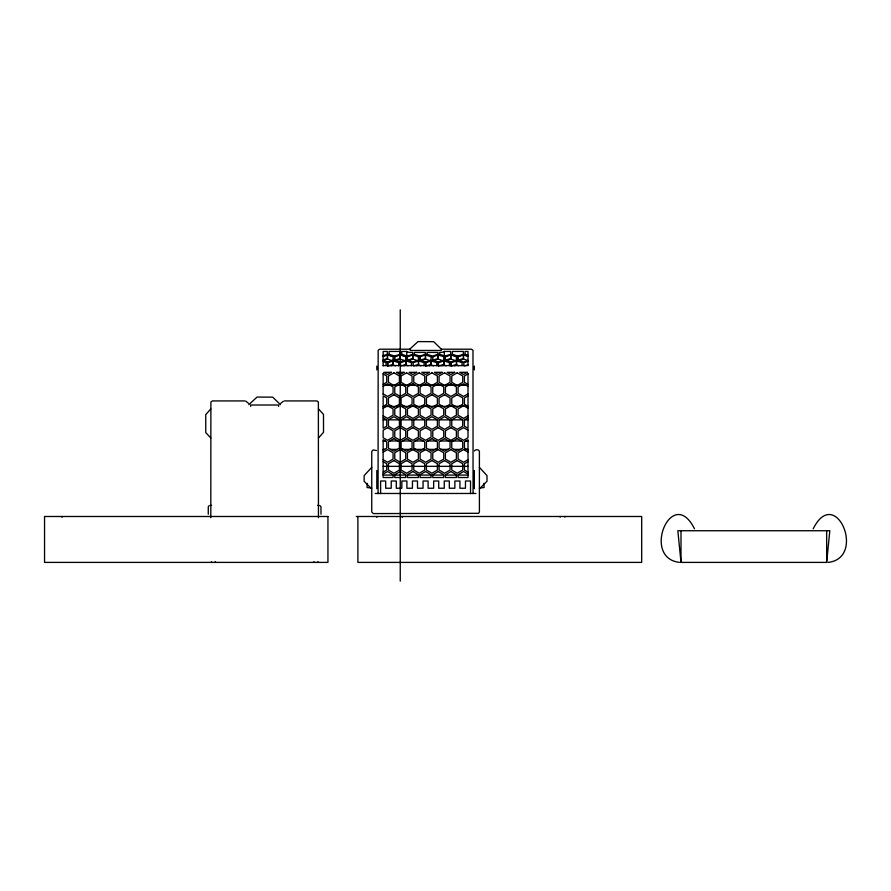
<?xml version="1.0" encoding="UTF-8"?>
<svg xmlns="http://www.w3.org/2000/svg" width="891" height="891" viewBox="0 0 891 891"><rect width="100%" height="100%" fill="white"/><g stroke="black" fill="none" stroke-linecap="round" stroke-linejoin="round"><path stroke-width="1.34" d="M371.747 467.341L364.152 475.594L364.152 481.285L371.28 488.424M826.659 562.399L829.822 530.735L677.839 530.735L681.002 562.399L826.659 562.399L826.659 530.735M813.182 528.82C835.502 484.192 866.832 557.889 828.262 562.377M244.98 400.928L212.381 400.928L210.889 402.008L210.799 517.704M474.435 450.98C475.293 449.175 479.224 449.287 479.403 451.525L479.403 512.002L478.701 513.305L373.329 513.584L371.747 512.002L371.747 451.525L373.051 449.966L376.447 450.501M318.098 561.82L317.185 562.377M210.799 408.913L205.732 414.638L205.754 432.569L210.799 438.038M248.801 404.67L257.054 397.074L272.691 397.152L280.465 404.67M318.455 438.038L323.522 432.324L323.5 414.382L318.455 408.913M378.085 493.547L378.163 350.286L379.666 349.205L409.737 349.194L418.002 341.598L433.639 341.676L441.401 349.194L471.484 349.205L472.987 350.286L473.065 493.547M367.248 483.401L367.047 487.522L371.747 488.09M479.87 488.424L486.998 481.285L486.998 475.594L479.403 467.341M283.238 401.329L280.788 403.3M383.141 384.377L386.727 382.317L386.727 375.98L383.141 373.908M383.141 386.338L387.574 383.787L393.065 386.95L393.065 393.287L387.574 396.45L383.141 393.889M383.141 408.278L387.574 405.717L393.065 408.891L393.065 415.217L387.574 418.38L383.141 415.83M388.431 419.85L393.911 416.687L399.391 419.85L399.391 426.188L393.911 429.351L388.431 426.188L388.431 419.85L399.391 419.873M468.009 373.908L464.423 375.98L464.423 382.317L468.009 384.377M401.095 419.85L406.574 416.687L412.065 419.85L412.065 426.188L406.574 429.351L401.095 426.188L401.095 419.85L412.065 419.873M413.758 419.85L419.238 416.687L424.729 419.85L424.729 426.188L419.238 429.351L413.758 426.188L413.758 419.85L424.729 419.873M468.009 393.889L463.576 396.45L458.085 393.287L458.085 386.95L463.576 383.787L468.009 386.338M426.421 419.85L431.912 416.687L437.392 419.85L437.392 426.188L431.912 429.351L426.421 426.188L426.421 419.85L437.392 419.873M468.009 395.849L464.423 397.921L464.423 404.247L468.009 406.318L383.141 406.452L386.727 404.247L386.727 397.921L383.141 395.849L383.141 406.931M383.141 450.2L386.727 448.128L386.727 441.791L383.141 439.72L383.141 477.52L393.065 477.52L393.065 474.703L387.574 471.528L383.141 474.09M383.141 452.149L387.574 449.599L393.065 452.762L393.065 459.099L387.574 462.262L383.141 459.7M439.085 419.85L444.576 416.687L450.055 419.85L450.055 426.188L444.576 429.351L439.085 426.188L439.085 419.85L450.055 419.873M451.759 419.85L457.239 416.687L462.719 419.85L462.719 426.188L457.239 429.351L451.759 426.188L451.759 419.85L462.719 419.873M468.009 415.83L463.576 418.38L458.085 415.217L458.085 408.891L463.576 405.717L468.009 408.278M468.009 407.343L468.009 428.259L464.423 426.188L464.423 419.85L468.009 417.79M383.141 472.13L386.727 470.058L386.727 463.732L383.141 461.661M468.009 459.7L463.576 462.262L458.085 459.099L458.085 452.762L463.576 449.599L468.009 452.149M468.009 461.661L464.423 463.732L464.423 470.058L468.009 472.13M209.307 505.509L208.294 506.712L208.271 514.207M383.141 355.698L387.351 354.328M383.141 356.378L387.574 354.941L393.065 356.723L393.065 364.475L388.676 365.9M389.055 354.328L394.535 356.11L400.014 354.328M383.141 359.886L387.351 358.516L387.351 351.433L383.141 351.433L383.141 365.9M393.065 360.911L387.574 359.129L383.141 360.565L387.574 362.069L393.065 360.287M401.718 354.328L407.198 356.11L412.689 354.328M398.767 365.822L398.767 362.682L393.287 360.9L387.808 362.682L387.808 365.822M414.003 365.9L418.391 364.475L418.391 356.723L412.912 354.941L407.421 356.723L407.421 360.911L412.912 359.129L418.391 360.911M405.728 360.287L400.248 362.069L394.758 360.287M414.382 354.328L419.861 356.11L425.352 354.328M391.093 365.8L393.287 365.087L395.481 365.8M411.442 365.822L411.442 362.682L405.951 360.9L400.471 362.682L400.471 365.822M426.666 365.9L431.055 364.475L431.055 356.723L425.575 354.941L420.095 356.723L420.095 360.911L425.575 359.129L431.055 360.911M418.391 360.287L412.912 362.069L407.421 360.287M401.34 365.9L405.728 364.475L405.728 356.723L400.248 354.941L394.758 356.723L394.758 360.911L400.248 359.129L405.728 360.911M438.016 354.328L432.536 356.11L427.045 354.328M403.757 365.8L405.951 365.087L408.145 365.8M424.105 365.822L424.105 362.682L418.614 360.9L413.134 362.682L413.134 365.822M439.341 365.9L443.729 364.475L443.729 356.723L438.238 354.941L432.759 356.723L432.759 360.911L438.238 359.129L443.729 360.911M420.095 360.287L425.575 362.069L431.055 360.287M432.536 360.298L438.016 358.516L438.016 352.424L427.045 352.424L427.045 355.565M439.709 354.328L445.199 356.11L450.679 354.328M416.42 365.8L418.614 365.087L420.808 365.8M436.768 365.822L436.768 362.682L431.289 360.9L425.798 362.682L425.798 365.822M452.004 365.9L456.392 364.475L456.392 356.723L450.902 354.941L445.422 356.723L445.422 360.911L450.902 359.129L456.392 360.911M432.759 360.287L438.238 362.069L443.729 360.287M452.383 354.328L457.863 356.11L463.342 354.328M429.094 365.8L431.289 365.087L433.483 365.8M449.432 365.822L449.432 362.682L443.952 360.9L438.461 362.682L438.461 365.822M463.799 365.577L468.009 365.577L468.009 356.378L463.576 354.941L458.085 356.723L458.085 360.911L463.576 359.129L468.009 360.565L463.576 362.069L458.085 360.287M445.422 360.287L450.902 362.069L456.392 360.287M462.095 365.822L462.095 362.682L456.615 360.9L451.136 362.682L451.136 365.822M441.758 365.8L443.952 365.087L446.146 365.8M468.009 361.312L463.799 362.682L463.799 365.822M454.421 365.8L456.615 365.087L458.809 365.8M464.679 365.9L468.009 364.82M679.41 562.377C640.841 557.889 672.159 484.192 694.49 528.82M407.198 356.11L407.198 360.298L412.689 358.516L412.689 352.424L410.328 352.413A5.29 2.985 0 0 1 408.49 352.168A4.633 2.606 0 0 1 406.808 351.433L401.718 351.433L401.718 354.573M439.709 355.565L439.709 352.424L441.468 352.368A4.745 2.673 0 0 0 444.342 351.433L450.679 351.433L450.679 358.516L445.199 360.298L445.199 356.11M383.141 355.62L385.246 355.62M390.425 355.62L397.275 355.62M402.988 355.62L406.819 355.62A4.633 2.617 -0.1 0 0 408.49 356.355M443.841 355.921A4.711 2.651 0 0 0 444.342 355.62L448.14 355.62M453.753 355.62L460.602 355.62M466.026 355.62L468.009 355.62M431.155 356.612L433.906 356.612M383.141 365.577L386.104 365.577M387.808 365.577L398.767 365.577M400.471 365.577L411.442 365.577M413.134 365.577L424.105 365.577M425.798 365.577L436.768 365.577M438.461 365.577L449.432 365.577M451.136 365.577L462.095 365.577M384.533 385.335L415.139 385.335M417.924 385.335L466.617 385.335M284.285 400.928L316.873 400.928L318.377 402.008L318.455 517.704M383.141 419.873L386.727 419.873L386.727 426.188L383.141 428.259L383.141 407.343M464.423 419.873L468.009 419.873M383.141 440.989L385.335 440.989M389.812 440.989L398.01 440.989M402.487 440.989L410.673 440.989M415.15 440.989L423.336 440.989M427.814 440.989L436 440.989M440.477 440.989L461.338 440.989M465.815 440.989L468.009 440.989M383.141 449.387L384.556 449.387M390.603 449.387L397.219 449.387M400.85 449.387L424.974 449.387M428.604 449.387L437.637 449.387M441.268 449.387L447.883 449.387M453.931 449.387L460.547 449.387M464.178 449.387L468.009 449.387M383.141 466.349L468.009 466.349M383.141 475.07L393.065 475.07M394.758 475.07L405.728 475.07M407.421 475.07L431.055 475.07M432.759 475.07L443.729 475.07M445.422 475.07L456.392 475.07M458.085 475.07L468.009 475.07M479.403 488.09L484.103 487.522L483.902 483.401M375.234 493.469L475.917 493.469M210.799 505.409L211.59 505.409M317.664 505.409L318.455 505.409M356.311 516.49L641.676 516.49L641.676 562.399L357.892 562.399L357.892 516.49M212.08 562.377L211.267 561.943M319.68 505.431L320.972 506.712L320.994 514.207M465.046 354.328L468.009 355.297M383.141 361.713L386.104 362.682L386.104 365.822M468.009 430.219L463.576 427.658L458.085 430.821L458.085 437.158L463.576 440.321L468.009 437.759L468.009 429.328M468.009 450.2L464.423 448.128L464.423 441.791L468.009 439.72L468.009 477.52L458.085 477.52L458.085 474.703L463.576 471.528L468.009 474.09M383.141 417.79L386.727 419.85M245.938 401.251L248.466 403.3M681.002 530.735L681.002 562.399M564.894 516.49L564.894 517.081M560.149 516.49L560.149 517.081M474.335 366.101L474.335 369.91M474.335 470.515L474.335 488.725M470.537 493.558L470.537 481.006L465.47 481.006L465.47 488.235L459.934 488.235L459.934 481.006L454.867 481.006L454.867 488.235L449.32 488.235L449.32 481.006L444.253 481.006L444.253 488.235L438.717 488.235L438.717 481.006L433.65 481.006L433.65 488.235L428.103 488.235L428.103 481.006L423.047 481.006L423.047 488.235L417.5 488.235L417.5 481.006L412.433 481.006L412.433 488.235L406.897 488.235L406.897 481.006L401.83 481.006L401.83 488.235L396.283 488.235L396.283 481.006L391.216 481.006L391.216 488.235L385.68 488.235L385.68 481.006L380.613 481.006L380.613 493.558M468.009 356.01L468.009 351.433L465.046 351.433L465.046 354.573M468.009 373.385L468.009 406.931M463.576 354.941L463.576 359.129M457.863 356.11L457.863 360.298L463.342 358.516L463.342 351.433L452.383 351.433L452.383 354.573M456.615 360.9L456.615 365.087M450.902 354.941L450.902 359.129M450.902 362.069L450.902 366.257M444.331 351.433L444.331 355.62M443.952 360.9L443.952 365.087M441.401 349.205L441.401 350.319L440.432 350.464L410.439 350.453L409.737 349.205M438.238 354.941L438.238 359.129M438.238 362.069L438.238 366.257M431.289 360.9L431.289 365.087M425.575 354.941L425.575 359.129M425.575 362.069L425.575 366.257M419.861 356.11L419.861 360.298L425.352 358.516L425.352 352.424L414.382 352.424L414.382 355.565M418.614 360.9L418.614 365.087M412.912 354.941L412.912 359.129M406.819 351.433L406.819 355.62M405.951 360.9L405.951 365.087M402.22 516.49L402.22 517.337M400.248 309.845L400.248 581.155M394.535 356.11L394.535 360.298L400.014 358.516L400.014 351.433L389.055 351.433L389.055 354.573M393.287 360.9L393.287 365.087M387.574 354.941L387.574 359.129M387.574 362.069L387.574 366.257M383.141 373.385L383.141 394.579M376.815 366.101L376.815 369.91M376.815 470.515L376.815 488.725M376.893 516.49L376.893 517.337M278.56 406.352L278.727 405.015L250.538 405.015L250.694 406.352M61.969 516.49L61.969 517.281M314.98 562.399A1.582 1.582 0 0 1 313.766 561.842M215.499 561.842A1.582 1.582 0 0 1 214.286 562.399M391.361 372.327L387.574 374.51L383.798 372.327L391.361 372.327M393.911 372.817L388.431 375.98L388.431 382.317L393.911 385.48L399.391 382.317L399.391 375.98L393.911 372.817M404.024 372.327L400.248 374.51L396.462 372.327L404.024 372.327M406.574 372.817L401.095 375.98L401.095 382.317L406.574 385.48L412.065 382.317L412.065 375.98L406.574 372.817M416.687 372.327L412.912 374.51L409.125 372.327L416.687 372.327M400.248 383.787L394.758 386.95L394.758 393.287L400.248 396.45L405.728 393.287L405.728 386.95L400.248 383.787M419.238 372.817L413.758 375.98L413.758 382.317L419.238 385.48L424.729 382.317L424.729 375.98L419.238 372.817M429.362 372.327L425.575 374.51L421.788 372.327L429.362 372.327M393.911 394.746L388.431 397.921L388.431 404.247L393.911 407.421L399.391 404.247L399.391 397.921L393.911 394.746M412.912 383.787L407.421 386.95L407.421 393.287L412.912 396.45L418.391 393.287L418.391 386.95L412.912 383.787M431.912 372.817L426.421 375.98L426.421 382.317L431.912 385.48L437.392 382.317L437.392 375.98L431.912 372.817M442.025 372.327L438.238 374.51L434.452 372.327L442.025 372.327M406.574 394.746L401.095 397.921L401.095 404.247L406.574 407.421L412.065 404.247L412.065 397.921L406.574 394.746M425.575 383.787L420.095 386.95L420.095 393.287L425.575 396.45L431.055 393.287L431.055 386.95L425.575 383.787M444.576 372.817L439.085 375.98L439.085 382.317L444.576 385.48L450.055 382.317L450.055 375.98L444.576 372.817M454.688 372.327L450.902 374.51L447.126 372.327L454.688 372.327M400.248 405.717L394.758 408.891L394.758 415.217L400.248 418.38L405.728 415.217L405.728 408.891L400.248 405.717M419.238 394.746L413.758 397.921L413.758 404.247L419.238 407.421L424.729 404.247L424.729 397.921L419.238 394.746M438.238 383.787L432.759 386.95L432.759 393.287L438.238 396.45L443.729 393.287L443.729 386.95L438.238 383.787M457.239 372.817L451.759 375.98L451.759 382.317L457.239 385.48L462.719 382.317L462.719 375.98L457.239 372.817M467.352 372.327L463.576 374.51L459.789 372.327L467.352 372.327M412.912 405.717L407.421 408.891L407.421 415.217L412.912 418.38L418.391 415.217L418.391 408.891L412.912 405.717M431.912 394.746L426.421 397.921L426.421 404.247L431.912 407.421L437.392 404.247L437.392 397.921L431.912 394.746M450.902 383.787L445.422 386.95L445.422 393.287L450.902 396.45L456.392 393.287L456.392 386.95L450.902 383.787M387.574 427.658L383.141 430.219L383.141 437.759L387.574 440.321L393.065 437.158L393.065 430.821L387.574 427.658M425.575 405.717L420.095 408.891L420.095 415.217L425.575 418.38L431.055 415.217L431.055 408.891L425.575 405.717M444.576 394.746L439.085 397.921L439.085 404.247L444.576 407.421L450.055 404.247L450.055 397.921L444.576 394.746M400.248 427.658L394.758 430.821L394.758 437.158L400.248 440.321L405.728 437.158L405.728 430.821L400.248 427.658M438.238 405.717L432.759 408.891L432.759 415.217L438.238 418.38L443.729 415.217L443.729 408.891L438.238 405.717M457.239 394.746L451.759 397.921L451.759 404.247L457.239 407.421L462.719 404.247L462.719 397.921L457.239 394.746M393.911 438.628L388.431 441.791L388.431 448.128L393.911 451.291L399.391 448.128L399.391 441.791L393.911 438.628M412.912 427.658L407.421 430.821L407.421 437.158L412.912 440.321L418.391 437.158L418.391 430.821L412.912 427.658M450.902 405.717L445.422 408.891L445.422 415.217L450.902 418.38L456.392 415.217L456.392 408.891L450.902 405.717M406.574 438.628L401.095 441.791L401.095 448.128L406.574 451.291L412.065 448.128L412.065 441.791L406.574 438.628M425.575 427.658L420.095 430.821L420.095 437.158L425.575 440.321L431.055 437.158L431.055 430.821L425.575 427.658M400.248 449.599L394.758 452.762L394.758 459.099L400.248 462.262L405.728 459.099L405.728 452.762L400.248 449.599M419.238 438.628L413.758 441.791L413.758 448.128L419.238 451.291L424.729 448.128L424.729 441.791L419.238 438.628M438.238 427.658L432.759 430.821L432.759 437.158L438.238 440.321L443.729 437.158L443.729 430.821L438.238 427.658M393.911 460.558L388.431 463.732L388.431 470.058L393.911 473.232L399.391 470.058L399.391 463.732L393.911 460.558M412.912 449.599L407.421 452.762L407.421 459.099L412.912 462.262L418.391 459.099L418.391 452.762L412.912 449.599M431.912 438.628L426.421 441.791L426.421 448.128L431.912 451.291L437.392 448.128L437.392 441.791L431.912 438.628M450.902 427.658L445.422 430.821L445.422 437.158L450.902 440.321L456.392 437.158L456.392 430.821L450.902 427.658M406.574 460.558L401.095 463.732L401.095 470.058L406.574 473.232L412.065 470.058L412.065 463.732L406.574 460.558M425.575 449.599L420.095 452.762L420.095 459.099L425.575 462.262L431.055 459.099L431.055 452.762L425.575 449.599M444.576 438.628L439.085 441.791L439.085 448.128L444.576 451.291L450.055 448.128L450.055 441.791L444.576 438.628M400.248 471.528L394.758 474.703L394.758 477.52L405.728 477.52L405.728 474.703L400.248 471.528M419.238 460.558L413.758 463.732L413.758 470.058L419.238 473.232L424.729 470.058L424.729 463.732L419.238 460.558M438.238 449.599L432.759 452.762L432.759 459.099L438.238 462.262L443.729 459.099L443.729 452.762L438.238 449.599M457.239 438.628L451.759 441.791L451.759 448.128L457.239 451.291L462.719 448.128L462.719 441.791L457.239 438.628M412.912 471.528L407.421 474.703L407.421 477.52L418.391 477.52L418.391 474.703L412.912 471.528M431.912 460.558L426.421 463.732L426.421 470.058L431.912 473.232L437.392 470.058L437.392 463.732L431.912 460.558M450.902 449.599L445.422 452.762L445.422 459.099L450.902 462.262L456.392 459.099L456.392 452.762L450.902 449.599M425.575 471.528L420.095 474.703L420.095 477.52L431.055 477.52L431.055 474.703L425.575 471.528M444.576 460.558L439.085 463.732L439.085 470.058L444.576 473.232L450.055 470.058L450.055 463.732L444.576 460.558M438.238 471.528L432.759 474.703L432.759 477.52L443.729 477.52L443.729 474.703L438.238 471.528M457.239 460.558L451.759 463.732L451.759 470.058L457.239 473.232L462.719 470.058L462.719 463.732L457.239 460.558M450.902 471.528L445.422 474.703L445.422 477.52L456.392 477.52L456.392 474.703L450.902 471.528M327.944 516.49L44.55 516.49L44.55 562.399L327.944 562.399L327.944 516.49"/></g></svg>
